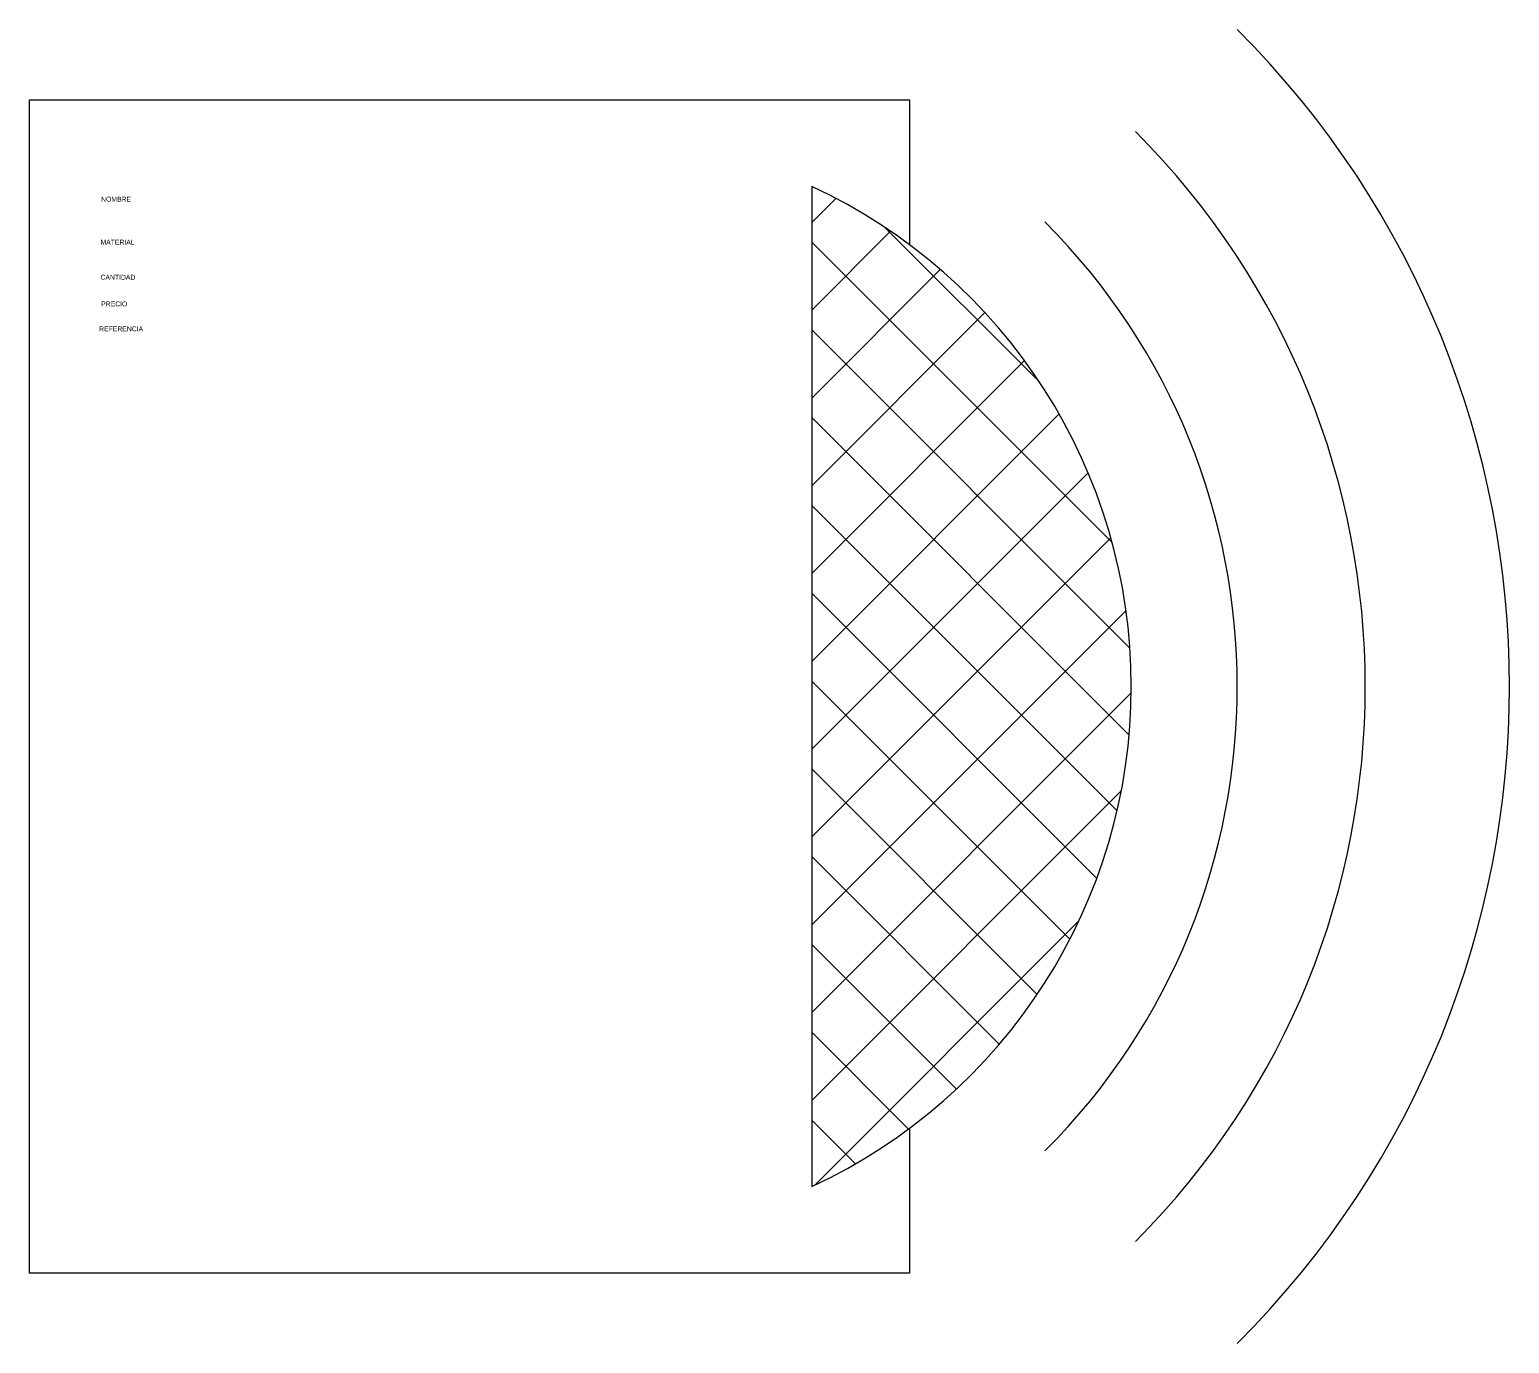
# Model space of a CAD drawing. Header units: millimetres. Extents: x 2152 to 2909, y 965 to 1637.
import ezdxf

# ---------------------------------------------------------------- set-up
doc = ezdxf.new("R2010")
doc.units = ezdxf.units.MM
doc.styles.get("Standard").update_dxf_attribs({"font": 'arial.ttf'})

msp = doc.modelspace()

# ---------------------------------------------------------------- hatches: boundary and pattern name
h = msp.add_hatch()
h.set_pattern_fill('ANSI37', color=256, scale=10)
h.set_pattern_definition([(45, (-19365.18, -14406.888), (-22.45064, 22.45064), []), (135, (-19365.18, -14406.888), (-22.45064, -22.45064), [])])
h.paths.add_polyline_path([(2551.69, 1045.06, 0.639274), (2551.69, 1556.48)])

# ---------------------------------------------------------------- linework, layer by layer
for p, q in [((2151.69, 1600.77), (2601.69, 1600.77)), ((2151.69, 1000.77), (2151.69, 1600.77)), ((2601.69, 1600.77), (2601.69, 1526.73)), ((2551.69, 1556.48), (2551.69, 1045.06)), ((2601.69, 1074.8), (2601.69, 1000.77)), ((2601.69, 1000.77), (2151.69, 1000.77))]:
    msp.add_line(p, q)
for radius, start, end in [(475.11, 315, 45), (401.4, 315, 45), (281.73, 294.82053, 65.17947), (335.96, 315, 45)]:
    msp.add_arc((2433.42, 1300.77), radius, start, end)

# ---------------------------------------------------------------- texts
for tag, p, s, flags in [('NOMBRE', (2188.27, 1548.74), 'Parlante', 2), ('MATERIAL', (2187.95, 1526.75), 'Plástico', 1), ('CANTIDAD', (2187.93, 1508.83), '1', 3), ('PRECIO', (2188.28, 1495.18), '200000', 9), ('REFERENCIA', (2187.25, 1482.41), '', 5)]:
    msp.add_attdef(tag, p, s, height=2.5, dxfattribs=dict(flags=flags))

doc.saveas('drawing.dxf')
